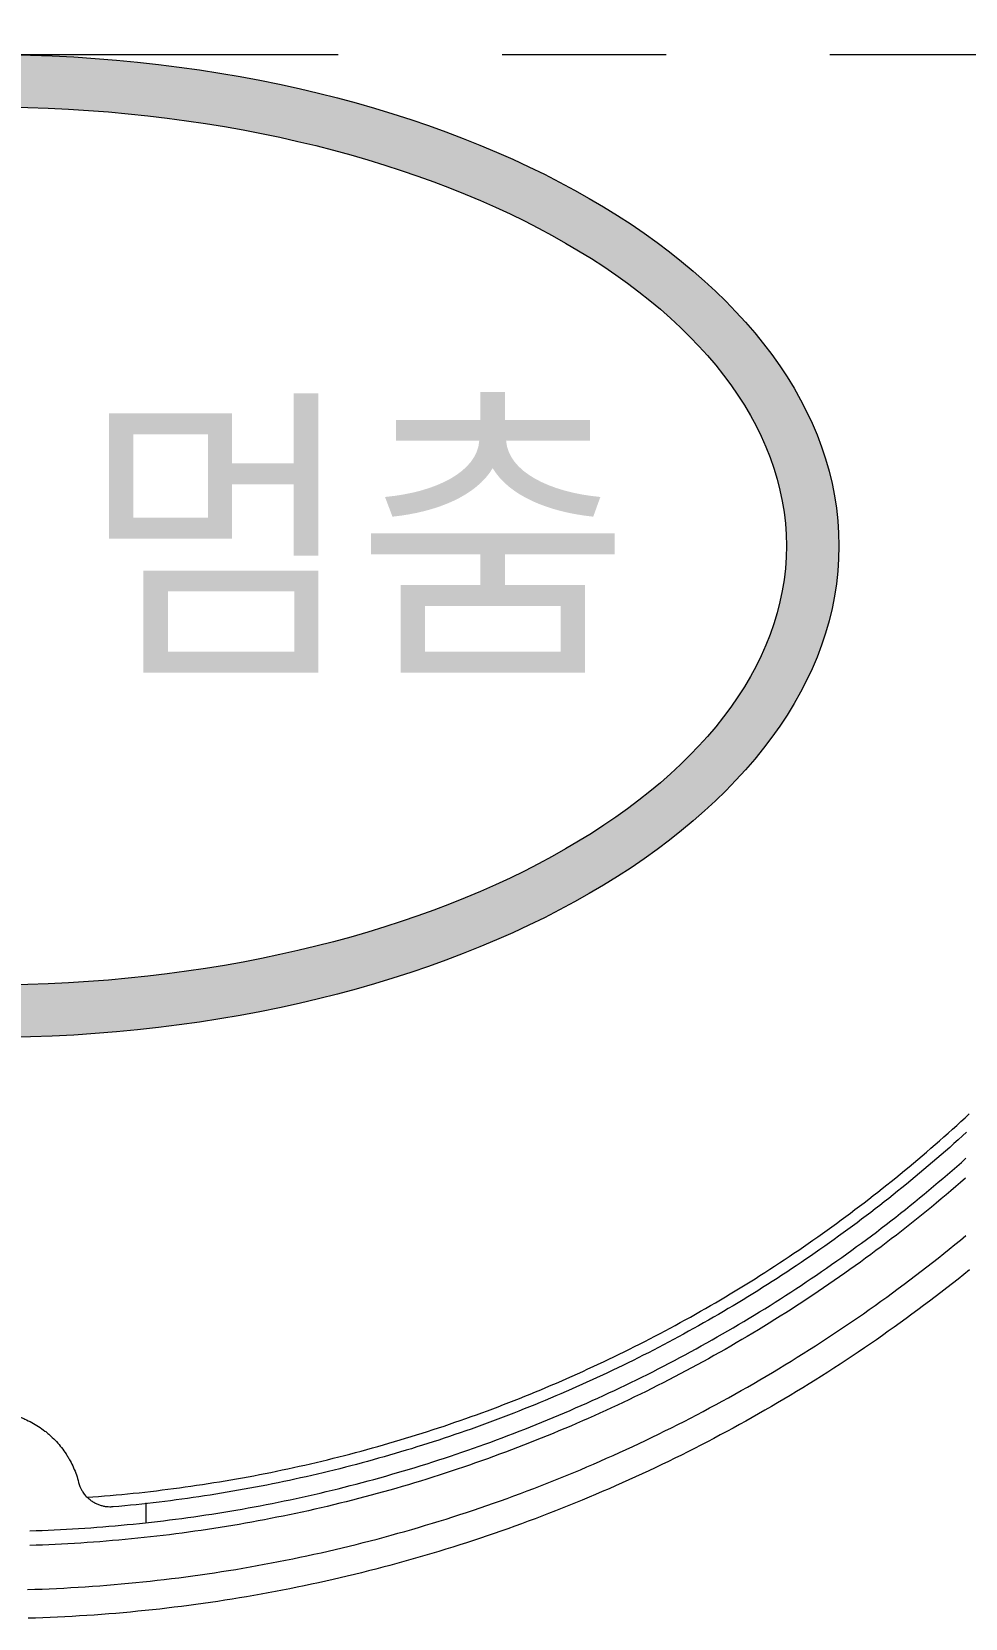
# Model space of a CAD drawing. Header units: millimetres. Extents: x 2029 to 2623, y -1230 to -810.
# Drawn here: x 2208.36 to 2222.6, y -1132.41 to -1108.2 of the extents above; entities that cross this region are included whole.
import ezdxf

# ---------------------------------------------------------------- set-up
doc = ezdxf.new("R2010")
doc.units = ezdxf.units.MM
doc.header["$LTSCALE"] = 10
doc.linetypes.add('CENTER', pattern=[2, 1.25, -0.25, 0.25, -0.25])
for name, color, linetype in [('00_COMPONENTS', 7, 'Continuous'), ('CENTER', 1, 'CENTER'), ('D', 2, 'Continuous')]:
    doc.layers.add(name, color=color, linetype=linetype)

msp = doc.modelspace()

# ---------------------------------------------------------------- hatches: boundary and pattern name
at = {"layer": 'D', "lineweight": 5}
h = msp.add_hatch(color=256, dxfattribs=at)
h.dxf.hatch_style = 1
h.paths.add_polyline_path([(2209.709, -1099.468), (2208.655, -1099.468), (2208.604, -1099.519, -0.283727), (2208.766, -1100.111), (2208.766, -1101.879, -0.280715), (2208.559, -1102.54), (2208.559, -1102.553), (2209.684, -1102.553, 0.442993), (2211.443, -1100.983, 0.459327)])
h.paths.add_polyline_path([(2209.243, -1099.858), (2209.666, -1099.806, -0.485797), (2210.909, -1101.04, -0.453459), (2209.586, -1102.216), (2209.243, -1102.184)], flags=16)
h.paths.add_polyline_path([(2207.676, -1097.676), (2207.23, -1097.676), (2207.23, -1097.69, -0.29577), (2207.437, -1098.337), (2207.437, -1100.686), (2207.676, -1100.447)])
h.paths.add_polyline_path([(2207.676, -1096.169), (2207.182, -1096.661), (2207.676, -1097.155)])
h.paths.add_polyline_path([(2207.676, -1096.169), (2207.676, -1096.169), (2207.676, -1097.155), (2207.676, -1097.155), (2208.17, -1096.662)])
h.paths.add_polyline_path([(2207.915, -1100.208), (2207.676, -1100.447), (2207.676, -1102.551), (2208.122, -1102.551), (2208.122, -1102.537, -0.290341), (2207.915, -1101.895)])
h.paths.add_polyline_path([(2207.676, -1100.447), (2207.437, -1100.686), (2207.437, -1101.895, -0.293084), (2207.23, -1102.537), (2207.23, -1102.551), (2207.676, -1102.551)])
h.paths.add_polyline_path([(2207.915, -1098.337, -0.288504), (2208.122, -1097.69), (2208.122, -1097.676), (2207.676, -1097.676), (2207.676, -1100.447), (2207.915, -1100.208)])
h.paths.add_polyline_path([(2213.588, -1099.726, -0.035458), (2213.763, -1099.748), (2214.075, -1099.436, 0.070819), (2213.621, -1099.389, 0.421412), (2211.863, -1101.001, 0.085426), (2211.962, -1101.549), (2212.399, -1101.112, -0.030067), (2212.397, -1100.96, -0.443865)])
h.paths.add_polyline_path([(2212.399, -1101.112), (2211.962, -1101.549, 0.327222), (2213.574, -1102.629, 0.419766), (2215.3, -1100.978, 0.339272), (2214.075, -1099.436), (2213.763, -1099.748, -0.381923), (2214.765, -1101.072, -0.44362), (2213.598, -1102.291, -0.378048)])
h.paths.add_polyline_path([(2216.629, -1102.27, -0.152451), (2215.458, -1101.833), (2215.604, -1102.459, 0.057412), (2216.286, -1102.613)])
h.paths.add_polyline_path([(2218.211, -1101.429, 0.098614), (2217.981, -1100.918), (2217.519, -1101.381, -0.053331), (2217.602, -1101.614, -0.384932), (2216.709, -1102.273, -0.009581), (2216.629, -1102.27), (2216.286, -1102.613, 0.029314), (2216.644, -1102.631, 0.40639)])
h.paths.add_polyline_path([(2217.087, -1100.343, -0.278524), (2216.152, -1099.513, -0.426841), (2216.961, -1098.931, -0.173961), (2217.864, -1099.262), (2217.864, -1098.696), (2217.009, -1098.573, 0.420899), (2215.543, -1099.578, 0.317624), (2216.669, -1100.741, -0.241901), (2217.519, -1101.381), (2217.981, -1100.918, 0.192215)])
h.paths.add_polyline_path([(2206.097, -1098.964, 0.325259), (2206.566, -1098.356, 0.448332), (2205.586, -1097.676), (2205.059, -1097.676), (2204.69, -1098.045, -0.117096), (2204.681, -1098.332), (2204.681, -1100.1, -0.291562), (2204.475, -1100.747), (2204.475, -1100.761), (2205.248, -1100.761, 0.11383), (2206.299, -1100.616, 0.285054), (2206.861, -1099.795, 0.372929)])
h.paths.add_polyline_path([(2206.341, -1099.837, -0.477527), (2205.568, -1100.423), (2205.159, -1100.386), (2205.159, -1099.228), (2205.488, -1099.209, -0.446211)], flags=16)
h.paths.add_polyline_path([(2205.314, -1098.919), (2205.159, -1098.919), (2205.159, -1098), (2205.474, -1097.966, -0.454212), (2206.055, -1098.431, -0.41405)], flags=16)
h.paths.add_polyline_path([(2205.059, -1097.676), (2204.475, -1097.676), (2204.475, -1097.69, -0.172212), (2204.69, -1098.045)], flags=17)
h.paths.add_polyline_path([(2202.447, -1097.596, 0.421604), (2200.688, -1099.209, 0.343841), (2201.944, -1100.791), (2202.257, -1100.478, -0.374627), (2201.223, -1099.167, -0.443793), (2202.414, -1097.934, -0.390315), (2203.595, -1099.14), (2204.041, -1098.694, 0.332018)])
h.paths.add_polyline_path([(2204.126, -1099.186, 0.077541), (2204.041, -1098.694), (2203.595, -1099.14, -0.028036), (2203.591, -1099.279, -0.443543), (2202.423, -1100.498, -0.033066), (2202.257, -1100.478), (2201.944, -1100.791, 0.070265), (2202.401, -1100.836, 0.419553)])
h.paths.add_polyline_path([(2198.131, -1096.855), (2196.77, -1096.855, -0.236718), (2196.962, -1097.447), (2196.961, -1097.553), (2196.96, -1097.643), (2196.96, -1099.899), (2196.96, -1100.002), (2196.961, -1100.097, -0.244078), (2196.736, -1100.728), (2198.101, -1100.728, 0.439722), (2200.312, -1098.756, 0.459902)])
h.paths.add_polyline_path([(2199.78, -1098.828, -0.445845), (2197.979, -1100.388), (2197.515, -1100.345), (2197.487, -1100.339), (2197.487, -1097.269), (2197.514, -1097.263), (2198.086, -1097.195, -0.48335)], flags=16)
h.paths.add_polyline_path([(2197.238, -1101.587), (2196.879, -1101.587), (2196.879, -1101.59, -0.308202), (2196.944, -1101.786), (2196.944, -1102.339), (2196.879, -1102.546), (2196.879, -1102.55), (2197.231, -1102.55, 0.44202), (2197.78, -1102.059, 0.46008)])
h.paths.add_polyline_path([(2197.613, -1102.077, -0.453726), (2197.2, -1102.445), (2197.093, -1102.434), (2197.093, -1101.708), (2197.225, -1101.691, -0.486245)], flags=16)
h.paths.add_polyline_path([(2198.321, -1101.587), (2198.091, -1101.587), (2198.091, -1101.59, -0.512502), (2198.112, -1101.727), (2197.868, -1102.338), (2197.726, -1102.546), (2197.83, -1102.55), (2197.995, -1102.55), (2197.995, -1102.546, -0.551776), (2197.966, -1102.395), (2198.042, -1102.188), (2198.41, -1102.188), (2198.49, -1102.395, -0.621846), (2198.47, -1102.546), (2198.47, -1102.55), (2198.771, -1102.55), (2198.771, -1102.546), (2198.627, -1102.338)])
h.paths.add_polyline_path([(2198.08, -1102.08), (2198.225, -1101.711), (2198.369, -1102.08)], flags=16)
h.paths.add_polyline_path([(2199.293, -1101.966), (2199.289, -1101.966), (2199.224, -1101.974), (2199.05, -1101.974), (2199.05, -1101.702), (2199.2, -1101.691), (2199.373, -1101.75), (2199.377, -1101.75), (2199.377, -1101.579), (2199.373, -1101.579), (2199.304, -1101.587), (2198.834, -1101.587), (2198.834, -1101.59, -0.295922), (2198.901, -1101.793), (2198.901, -1102.345, -0.297266), (2198.834, -1102.546), (2198.834, -1102.55), (2199.446, -1102.55), (2199.511, -1102.359), (2199.508, -1102.359), (2199.237, -1102.445), (2199.05, -1102.428), (2199.05, -1102.08), (2199.159, -1102.08), (2199.289, -1102.121), (2199.293, -1102.121)])
h.paths.add_polyline_path([(2199.813, -1101.793, -0.292936), (2199.878, -1101.59), (2199.878, -1101.587), (2199.599, -1101.587), (2199.599, -1101.59, -0.291903), (2199.664, -1101.793), (2199.664, -1102.345, -0.293234), (2199.599, -1102.546), (2199.599, -1102.55), (2200.184, -1102.55), (2200.212, -1102.523), (2200.277, -1102.355), (2200.273, -1102.355), (2200.013, -1102.445), (2199.813, -1102.432)])
h.paths.add_polyline_path([(2200.565, -1101.793, -0.285971), (2200.63, -1101.59), (2200.63, -1101.587), (2200.352, -1101.587), (2200.352, -1101.59, -0.294911), (2200.416, -1101.793), (2200.416, -1102.318), (2200.565, -1102.169)])
h.paths.add_polyline_path([(2200.565, -1102.345), (2200.565, -1102.169), (2200.416, -1102.318), (2200.416, -1102.345, -0.289174), (2200.352, -1102.546), (2200.352, -1102.55), (2200.63, -1102.55), (2200.63, -1102.546, -0.28827)])
h.paths.add_polyline_path([(2200.949, -1101.785), (2200.822, -1101.913), (2200.763, -1102.341), (2200.681, -1102.546), (2200.681, -1102.55), (2200.92, -1102.55), (2200.92, -1102.546), (2200.873, -1102.362)])
h.paths.add_polyline_path([(2201.08, -1101.655), (2201.079, -1101.653), (2201.058, -1101.587), (2200.801, -1101.587), (2200.801, -1101.59), (2200.847, -1101.727), (2200.822, -1101.913), (2200.949, -1101.785), (2200.957, -1101.731), (2200.971, -1101.764)])
h.paths.add_polyline_path([(2201.08, -1101.655), (2200.971, -1101.764), (2201.235, -1102.393), (2201.364, -1102.569), (2201.692, -1101.73), (2201.776, -1102.436), (2201.716, -1102.546), (2201.716, -1102.55), (2201.998, -1102.55), (2201.998, -1102.546), (2201.924, -1102.397), (2201.827, -1101.677), (2201.873, -1101.59), (2201.873, -1101.587), (2201.619, -1101.587), (2201.597, -1101.678), (2201.354, -1102.3)])
edge = h.paths.add_edge_path()
edge.add_ellipse((2207.676, -1116.051), major_axis=(-13, 0), ratio=0.576923, start_angle=270, end_angle=450)
edge.add_line((2207.676, -1123.551), (2207.676, -1122.751))
edge.add_ellipse((2207.676, -1116.051), major_axis=(-12.2, 0), ratio=0.54918, start_angle=270.0001, end_angle=450, ccw=False)
edge.add_line((2207.676, -1109.351), (2207.676, -1108.551))
edge = h.paths.add_edge_path()
edge.add_ellipse((2207.676, -1116.051), major_axis=(-13, 0), ratio=0.576923, start_angle=90.0002, end_angle=269.9998)
edge.add_line((2207.676, -1108.551), (2207.676, -1109.351))
edge.add_ellipse((2207.676, -1116.051), major_axis=(-12.2, 0), ratio=0.54918, start_angle=90.0002, end_angle=269.9999, ccw=False)
edge.add_line((2207.676, -1122.751), (2207.676, -1123.551))

# ---------------------------------------------------------------- linework, layer by layer
at = {"layer": '00_COMPONENTS', "lineweight": 5}
msp.add_line((2210.106, -1130.649), (2210.106, -1130.957), dxfattribs=at)
for points in [[(2209.208, -1130.565), (2209.297, -1130.559), (2209.385, -1130.552), (2209.473, -1130.545), (2209.562, -1130.537), (2209.65, -1130.53), (2209.738, -1130.521), (2209.826, -1130.513), (2209.914, -1130.504), (2210.002, -1130.495), (2210.09, -1130.485), (2210.178, -1130.475), (2210.266, -1130.465), (2210.354, -1130.454), (2210.441, -1130.443), (2210.529, -1130.432), (2210.617, -1130.42), (2210.704, -1130.408), (2210.792, -1130.396), (2210.879, -1130.383), (2210.967, -1130.37), (2211.054, -1130.356), (2211.141, -1130.342), (2211.229, -1130.328), (2211.316, -1130.314), (2211.403, -1130.299), (2211.49, -1130.284), (2211.577, -1130.268), (2211.664, -1130.252), (2211.751, -1130.236), (2211.838, -1130.219), (2211.925, -1130.202), (2212.011, -1130.185), (2212.098, -1130.167), (2212.185, -1130.149), (2212.271, -1130.131), (2212.358, -1130.112), (2212.444, -1130.093), (2212.531, -1130.074), (2212.617, -1130.054), (2212.703, -1130.034), (2212.79, -1130.013), (2212.876, -1129.992), (2212.962, -1129.971), (2213.048, -1129.949), (2213.134, -1129.928), (2213.219, -1129.905), (2213.305, -1129.883), (2213.39, -1129.86), (2213.475, -1129.837), (2213.56, -1129.813), (2213.645, -1129.789), (2213.73, -1129.765), (2213.814, -1129.741), (2213.899, -1129.716), (2213.983, -1129.691), (2214.067, -1129.665), (2214.152, -1129.64), (2214.235, -1129.613), (2214.319, -1129.587), (2214.403, -1129.56), (2214.486, -1129.533), (2214.57, -1129.506), (2214.653, -1129.478), (2214.736, -1129.45), (2214.819, -1129.421), (2214.902, -1129.393), (2214.984, -1129.364), (2215.067, -1129.334), (2215.149, -1129.305), (2215.232, -1129.275), (2215.314, -1129.244), (2215.396, -1129.214), (2215.478, -1129.183), (2215.559, -1129.152), (2215.641, -1129.12), (2215.722, -1129.088), (2215.804, -1129.056), (2215.885, -1129.023), (2215.966, -1128.991), (2216.047, -1128.957), (2216.128, -1128.924), (2216.208, -1128.89), (2216.289, -1128.856), (2216.369, -1128.822), (2216.449, -1128.787), (2216.529, -1128.752), (2216.609, -1128.716), (2216.689, -1128.681), (2216.769, -1128.645), (2216.849, -1128.608), (2216.928, -1128.572), (2217.007, -1128.535), (2217.086, -1128.498), (2217.165, -1128.46), (2217.244, -1128.422), (2217.323, -1128.384), (2217.402, -1128.345), (2217.48, -1128.306), (2217.558, -1128.267), (2217.636, -1128.228), (2217.715, -1128.188), (2217.792, -1128.148), (2217.87, -1128.107), (2217.948, -1128.066), (2218.025, -1128.025), (2218.103, -1127.984), (2218.18, -1127.942), (2218.257, -1127.9), (2218.334, -1127.857), (2218.411, -1127.815), (2218.487, -1127.772), (2218.564, -1127.728), (2218.64, -1127.685), (2218.717, -1127.641), (2218.793, -1127.596), (2218.869, -1127.552), (2218.945, -1127.507), (2219.02, -1127.461), (2219.096, -1127.416), (2219.171, -1127.37), (2219.246, -1127.323), (2219.322, -1127.277), (2219.397, -1127.23), (2219.471, -1127.182), (2219.546, -1127.135), (2219.621, -1127.087), (2219.695, -1127.038), (2219.769, -1126.99), (2219.843, -1126.941), (2219.917, -1126.892), (2219.99, -1126.842), (2220.063, -1126.793), (2220.136, -1126.743), (2220.209, -1126.693), (2220.281, -1126.642), (2220.353, -1126.592), (2220.425, -1126.541), (2220.497, -1126.489), (2220.568, -1126.438), (2220.639, -1126.386), (2220.71, -1126.334), (2220.781, -1126.282), (2220.852, -1126.23), (2220.922, -1126.177), (2220.992, -1126.124), (2221.062, -1126.071), (2221.131, -1126.017), (2221.201, -1125.963), (2221.27, -1125.909), (2221.339, -1125.855), (2221.407, -1125.8), (2221.476, -1125.746), (2221.544, -1125.691), (2221.612, -1125.635), (2221.679, -1125.58), (2221.747, -1125.524), (2221.814, -1125.468), (2221.881, -1125.411), (2221.948, -1125.355), (2222.014, -1125.298), (2222.08, -1125.241), (2222.146, -1125.183), (2222.212, -1125.126), (2222.278, -1125.068), (2222.343, -1125.01), (2222.408, -1124.951), (2222.473, -1124.893), (2222.538, -1124.834), (2222.602, -1124.775), (2222.666, -1124.715)], [(2222.625, -1124.995), (2222.561, -1125.053), (2222.497, -1125.111), (2222.432, -1125.169), (2222.367, -1125.226), (2222.302, -1125.283), (2222.237, -1125.34), (2222.172, -1125.397), (2222.106, -1125.454), (2222.04, -1125.51), (2221.974, -1125.566), (2221.907, -1125.622), (2221.841, -1125.677), (2221.774, -1125.732), (2221.707, -1125.787), (2221.639, -1125.842), (2221.572, -1125.896), (2221.504, -1125.951), (2221.436, -1126.005), (2221.368, -1126.058), (2221.299, -1126.112), (2221.231, -1126.165), (2221.162, -1126.218), (2221.092, -1126.271), (2221.023, -1126.323), (2220.953, -1126.376), (2220.884, -1126.428), (2220.813, -1126.479), (2220.743, -1126.531), (2220.673, -1126.582), (2220.602, -1126.633), (2220.531, -1126.684), (2220.46, -1126.734), (2220.388, -1126.785), (2220.316, -1126.834), (2220.244, -1126.884), (2220.172, -1126.934), (2220.1, -1126.983), (2220.027, -1127.032), (2219.954, -1127.08), (2219.881, -1127.129), (2219.808, -1127.177), (2219.734, -1127.225), (2219.66, -1127.273), (2219.586, -1127.32), (2219.512, -1127.367), (2219.438, -1127.414), (2219.364, -1127.46), (2219.289, -1127.506), (2219.215, -1127.552), (2219.14, -1127.597), (2219.065, -1127.642), (2218.99, -1127.687), (2218.915, -1127.731), (2218.839, -1127.775), (2218.764, -1127.819), (2218.688, -1127.862), (2218.612, -1127.905), (2218.537, -1127.948), (2218.461, -1127.991), (2218.384, -1128.033), (2218.308, -1128.075), (2218.232, -1128.116), (2218.155, -1128.158), (2218.078, -1128.199), (2218.002, -1128.239), (2217.925, -1128.279), (2217.848, -1128.319), (2217.77, -1128.359), (2217.693, -1128.398), (2217.615, -1128.438), (2217.538, -1128.476), (2217.46, -1128.515), (2217.382, -1128.553), (2217.304, -1128.591), (2217.226, -1128.628), (2217.148, -1128.665), (2217.069, -1128.702), (2216.991, -1128.739), (2216.912, -1128.775), (2216.833, -1128.811), (2216.754, -1128.847), (2216.675, -1128.882), (2216.596, -1128.917), (2216.517, -1128.952), (2216.437, -1128.986), (2216.358, -1129.02), (2216.278, -1129.054), (2216.198, -1129.087), (2216.118, -1129.121), (2216.038, -1129.153), (2215.957, -1129.186), (2215.877, -1129.218), (2215.796, -1129.25), (2215.716, -1129.282), (2215.635, -1129.313), (2215.554, -1129.344), (2215.473, -1129.375), (2215.392, -1129.405), (2215.31, -1129.435), (2215.229, -1129.465), (2215.147, -1129.495), (2215.066, -1129.524), (2214.984, -1129.553), (2214.902, -1129.581), (2214.82, -1129.609), (2214.737, -1129.637), (2214.655, -1129.665), (2214.572, -1129.692), (2214.49, -1129.719), (2214.407, -1129.746), (2214.324, -1129.772), (2214.241, -1129.798), (2214.158, -1129.824), (2214.074, -1129.849), (2213.991, -1129.874), (2213.907, -1129.899), (2213.824, -1129.923), (2213.74, -1129.948), (2213.656, -1129.971), (2213.571, -1129.995), (2213.487, -1130.018), (2213.403, -1130.041), (2213.318, -1130.063), (2213.233, -1130.086), (2213.149, -1130.107), (2213.064, -1130.129), (2212.978, -1130.15), (2212.893, -1130.171), (2212.808, -1130.192), (2212.722, -1130.212), (2212.637, -1130.232), (2212.551, -1130.251), (2212.466, -1130.271), (2212.38, -1130.289), (2212.294, -1130.308), (2212.208, -1130.326), (2212.122, -1130.344), (2212.036, -1130.361), (2211.951, -1130.379), (2211.864, -1130.395), (2211.778, -1130.412), (2211.692, -1130.428), (2211.606, -1130.444), (2211.52, -1130.459), (2211.433, -1130.474), (2211.347, -1130.489), (2211.261, -1130.503), (2211.174, -1130.517), (2211.088, -1130.531), (2211.001, -1130.545), (2210.914, -1130.558), (2210.828, -1130.57), (2210.741, -1130.583), (2210.654, -1130.595), (2210.567, -1130.606), (2210.48, -1130.618), (2210.393, -1130.629), (2210.306, -1130.639), (2210.219, -1130.65), (2210.132, -1130.659), (2210.045, -1130.669), (2209.958, -1130.678), (2209.87, -1130.687), (2209.783, -1130.696), (2209.695, -1130.704), (2209.608, -1130.712)], [(2208.337, -1131.078), (2208.43, -1131.074), (2208.523, -1131.071), (2208.616, -1131.067), (2208.709, -1131.063), (2208.802, -1131.058), (2208.894, -1131.054), (2208.987, -1131.048), (2209.08, -1131.042), (2209.173, -1131.036), (2209.265, -1131.03), (2209.358, -1131.023), (2209.45, -1131.016), (2209.543, -1131.008), (2209.636, -1131), (2209.728, -1130.992), (2209.821, -1130.983), (2209.913, -1130.974), (2210.006, -1130.965), (2210.098, -1130.955), (2210.19, -1130.944), (2210.283, -1130.934), (2210.375, -1130.923), (2210.467, -1130.911), (2210.559, -1130.9), (2210.652, -1130.887), (2210.744, -1130.875), (2210.836, -1130.862), (2210.928, -1130.849), (2211.02, -1130.835), (2211.112, -1130.821), (2211.204, -1130.806), (2211.296, -1130.792), (2211.388, -1130.776), (2211.48, -1130.761), (2211.572, -1130.745), (2211.664, -1130.728), (2211.756, -1130.712), (2211.848, -1130.694), (2211.939, -1130.677), (2212.031, -1130.659), (2212.123, -1130.64), (2212.215, -1130.622), (2212.306, -1130.602), (2212.398, -1130.583), (2212.489, -1130.563), (2212.581, -1130.542), (2212.672, -1130.522), (2212.764, -1130.5), (2212.855, -1130.479), (2212.947, -1130.457), (2213.038, -1130.434), (2213.129, -1130.412), (2213.221, -1130.388), (2213.312, -1130.365), (2213.403, -1130.341), (2213.494, -1130.316), (2213.585, -1130.292), (2213.675, -1130.267), (2213.766, -1130.241), (2213.856, -1130.215), (2213.946, -1130.189), (2214.036, -1130.163), (2214.126, -1130.136), (2214.215, -1130.109), (2214.305, -1130.081), (2214.394, -1130.053), (2214.483, -1130.025), (2214.572, -1129.996), (2214.661, -1129.967), (2214.75, -1129.938), (2214.838, -1129.908), (2214.926, -1129.878), (2215.015, -1129.847), (2215.103, -1129.817), (2215.19, -1129.786), (2215.278, -1129.754), (2215.366, -1129.722), (2215.453, -1129.69), (2215.54, -1129.658), (2215.627, -1129.625), (2215.714, -1129.591), (2215.801, -1129.558), (2215.888, -1129.524), (2215.974, -1129.49), (2216.061, -1129.455), (2216.147, -1129.42), (2216.233, -1129.385), (2216.319, -1129.349), (2216.404, -1129.313), (2216.49, -1129.277), (2216.575, -1129.24), (2216.66, -1129.203), (2216.746, -1129.166), (2216.831, -1129.128), (2216.915, -1129.09), (2217, -1129.052), (2217.084, -1129.013), (2217.169, -1128.974), (2217.253, -1128.934), (2217.337, -1128.895), (2217.421, -1128.854), (2217.504, -1128.814), (2217.588, -1128.773), (2217.671, -1128.732), (2217.755, -1128.69), (2217.838, -1128.649), (2217.921, -1128.606), (2218.003, -1128.564), (2218.086, -1128.521), (2218.168, -1128.478), (2218.251, -1128.434), (2218.333, -1128.39), (2218.415, -1128.346), (2218.497, -1128.301), (2218.578, -1128.256), (2218.66, -1128.211), (2218.741, -1128.165), (2218.822, -1128.119), (2218.903, -1128.072), (2218.984, -1128.026), (2219.065, -1127.978), (2219.146, -1127.931), (2219.226, -1127.883), (2219.306, -1127.835), (2219.386, -1127.786), (2219.466, -1127.737), (2219.546, -1127.688), (2219.626, -1127.638), (2219.705, -1127.588), (2219.784, -1127.538), (2219.863, -1127.487), (2219.942, -1127.436), (2220.021, -1127.384), (2220.1, -1127.332), (2220.178, -1127.28), (2220.256, -1127.228), (2220.334, -1127.175), (2220.412, -1127.122), (2220.489, -1127.068), (2220.566, -1127.014), (2220.643, -1126.96), (2220.72, -1126.906), (2220.796, -1126.851), (2220.872, -1126.797), (2220.947, -1126.741), (2221.023, -1126.686), (2221.098, -1126.63), (2221.173, -1126.574), (2221.248, -1126.518), (2221.322, -1126.461), (2221.396, -1126.404), (2221.47, -1126.347), (2221.543, -1126.289), (2221.617, -1126.232), (2221.69, -1126.174), (2221.762, -1126.115), (2221.835, -1126.057), (2221.907, -1125.998), (2221.979, -1125.938), (2222.05, -1125.879), (2222.122, -1125.819), (2222.193, -1125.759), (2222.264, -1125.699), (2222.335, -1125.638), (2222.405, -1125.578), (2222.475, -1125.516), (2222.545, -1125.455), (2222.614, -1125.393)], [(2222.607, -1125.697), (2222.534, -1125.761), (2222.46, -1125.824), (2222.386, -1125.888), (2222.312, -1125.951), (2222.237, -1126.013), (2222.162, -1126.076), (2222.087, -1126.138), (2222.012, -1126.2), (2221.936, -1126.261), (2221.86, -1126.323), (2221.783, -1126.383), (2221.707, -1126.444), (2221.63, -1126.504), (2221.553, -1126.564), (2221.475, -1126.624), (2221.398, -1126.683), (2221.319, -1126.742), (2221.241, -1126.801), (2221.162, -1126.86), (2221.083, -1126.918), (2221.004, -1126.976), (2220.925, -1127.033), (2220.845, -1127.09), (2220.765, -1127.147), (2220.684, -1127.204), (2220.604, -1127.26), (2220.523, -1127.316), (2220.441, -1127.372), (2220.36, -1127.427), (2220.278, -1127.482), (2220.195, -1127.536), (2220.113, -1127.591), (2220.03, -1127.644), (2219.948, -1127.698), (2219.865, -1127.751), (2219.782, -1127.803), (2219.698, -1127.855), (2219.615, -1127.907), (2219.531, -1127.959), (2219.448, -1128.01), (2219.364, -1128.06), (2219.279, -1128.111), (2219.195, -1128.16), (2219.111, -1128.21), (2219.026, -1128.259), (2218.941, -1128.308), (2218.856, -1128.356), (2218.771, -1128.404), (2218.686, -1128.451), (2218.6, -1128.498), (2218.514, -1128.545), (2218.428, -1128.591), (2218.342, -1128.637), (2218.256, -1128.683), (2218.17, -1128.728), (2218.083, -1128.773), (2217.997, -1128.818), (2217.91, -1128.862), (2217.823, -1128.905), (2217.735, -1128.949), (2217.648, -1128.992), (2217.56, -1129.034), (2217.473, -1129.077), (2217.385, -1129.118), (2217.297, -1129.16), (2217.209, -1129.201), (2217.12, -1129.242), (2217.032, -1129.282), (2216.943, -1129.322), (2216.854, -1129.361), (2216.765, -1129.401), (2216.676, -1129.439), (2216.586, -1129.478), (2216.497, -1129.516), (2216.407, -1129.554), (2216.317, -1129.591), (2216.227, -1129.628), (2216.137, -1129.665), (2216.046, -1129.701), (2215.956, -1129.737), (2215.865, -1129.772), (2215.774, -1129.807), (2215.683, -1129.842), (2215.592, -1129.876), (2215.5, -1129.91), (2215.409, -1129.944), (2215.317, -1129.977), (2215.225, -1130.01), (2215.133, -1130.042), (2215.041, -1130.074), (2214.948, -1130.106), (2214.856, -1130.137), (2214.763, -1130.168), (2214.67, -1130.198), (2214.577, -1130.229), (2214.484, -1130.258), (2214.39, -1130.288), (2214.297, -1130.317), (2214.203, -1130.345), (2214.109, -1130.373), (2214.015, -1130.401), (2213.92, -1130.429), (2213.826, -1130.456), (2213.731, -1130.482), (2213.636, -1130.509), (2213.541, -1130.534), (2213.446, -1130.56), (2213.351, -1130.585), (2213.255, -1130.609), (2213.16, -1130.634), (2213.064, -1130.657), (2212.968, -1130.681), (2212.872, -1130.704), (2212.777, -1130.726), (2212.681, -1130.748), (2212.585, -1130.77), (2212.489, -1130.791), (2212.393, -1130.812), (2212.297, -1130.832), (2212.201, -1130.852), (2212.105, -1130.871), (2212.009, -1130.89), (2211.913, -1130.909), (2211.817, -1130.927), (2211.721, -1130.944), (2211.625, -1130.962), (2211.528, -1130.979), (2211.432, -1130.995), (2211.336, -1131.011), (2211.24, -1131.026), (2211.143, -1131.042), (2211.047, -1131.056), (2210.95, -1131.071), (2210.854, -1131.084), (2210.757, -1131.098), (2210.661, -1131.111), (2210.564, -1131.124), (2210.468, -1131.136), (2210.371, -1131.148), (2210.274, -1131.159), (2210.178, -1131.17), (2210.081, -1131.181), (2209.984, -1131.191), (2209.887, -1131.2), (2209.79, -1131.21), (2209.694, -1131.219), (2209.597, -1131.227), (2209.5, -1131.235), (2209.403, -1131.243), (2209.306, -1131.25), (2209.209, -1131.257), (2209.112, -1131.264), (2209.015, -1131.27), (2208.917, -1131.275), (2208.82, -1131.281), (2208.723, -1131.285), (2208.626, -1131.29), (2208.529, -1131.294), (2208.431, -1131.297), (2208.334, -1131.3)], [(2208.302, -1131.972), (2208.412, -1131.968), (2208.522, -1131.965), (2208.632, -1131.96), (2208.743, -1131.955), (2208.853, -1131.95), (2208.963, -1131.944), (2209.072, -1131.937), (2209.182, -1131.93), (2209.292, -1131.923), (2209.402, -1131.915), (2209.512, -1131.906), (2209.621, -1131.897), (2209.731, -1131.888), (2209.84, -1131.878), (2209.95, -1131.867), (2210.059, -1131.856), (2210.169, -1131.844), (2210.278, -1131.832), (2210.387, -1131.819), (2210.496, -1131.806), (2210.606, -1131.793), (2210.715, -1131.778), (2210.824, -1131.764), (2210.933, -1131.749), (2211.042, -1131.733), (2211.151, -1131.717), (2211.259, -1131.7), (2211.368, -1131.683), (2211.477, -1131.665), (2211.586, -1131.646), (2211.694, -1131.628), (2211.803, -1131.608), (2211.911, -1131.588), (2212.02, -1131.568), (2212.128, -1131.547), (2212.237, -1131.526), (2212.345, -1131.504), (2212.453, -1131.481), (2212.561, -1131.458), (2212.669, -1131.435), (2212.777, -1131.411), (2212.885, -1131.386), (2212.992, -1131.362), (2213.099, -1131.336), (2213.206, -1131.31), (2213.313, -1131.284), (2213.42, -1131.257), (2213.526, -1131.23), (2213.633, -1131.202), (2213.739, -1131.173), (2213.845, -1131.145), (2213.95, -1131.115), (2214.056, -1131.085), (2214.161, -1131.055), (2214.266, -1131.024), (2214.371, -1130.993), (2214.476, -1130.962), (2214.581, -1130.929), (2214.685, -1130.897), (2214.789, -1130.864), (2214.893, -1130.83), (2214.997, -1130.796), (2215.101, -1130.761), (2215.204, -1130.726), (2215.307, -1130.691), (2215.41, -1130.655), (2215.513, -1130.619), (2215.616, -1130.582), (2215.718, -1130.544), (2215.821, -1130.506), (2215.923, -1130.468), (2216.025, -1130.429), (2216.126, -1130.39), (2216.228, -1130.35), (2216.329, -1130.31), (2216.43, -1130.269), (2216.531, -1130.228), (2216.632, -1130.187), (2216.733, -1130.145), (2216.833, -1130.102), (2216.933, -1130.059), (2217.033, -1130.015), (2217.133, -1129.971), (2217.233, -1129.927), (2217.332, -1129.882), (2217.432, -1129.837), (2217.531, -1129.791), (2217.63, -1129.745), (2217.728, -1129.698), (2217.827, -1129.65), (2217.925, -1129.603), (2218.023, -1129.554), (2218.121, -1129.506), (2218.219, -1129.456), (2218.317, -1129.407), (2218.414, -1129.357), (2218.511, -1129.306), (2218.608, -1129.255), (2218.705, -1129.203), (2218.802, -1129.151), (2218.898, -1129.099), (2218.994, -1129.046), (2219.09, -1128.992), (2219.186, -1128.938), (2219.282, -1128.884), (2219.377, -1128.829), (2219.473, -1128.773), (2219.568, -1128.717), (2219.663, -1128.661), (2219.757, -1128.604), (2219.852, -1128.547), (2219.946, -1128.489), (2220.04, -1128.43), (2220.133, -1128.372), (2220.227, -1128.313), (2220.319, -1128.253), (2220.412, -1128.194), (2220.504, -1128.133), (2220.596, -1128.073), (2220.687, -1128.012), (2220.778, -1127.95), (2220.869, -1127.888), (2220.96, -1127.826), (2221.05, -1127.764), (2221.14, -1127.701), (2221.229, -1127.637), (2221.318, -1127.574), (2221.407, -1127.51), (2221.495, -1127.445), (2221.583, -1127.38), (2221.671, -1127.315), (2221.758, -1127.249), (2221.845, -1127.183), (2221.932, -1127.117), (2222.019, -1127.05), (2222.105, -1126.983), (2222.19, -1126.915), (2222.276, -1126.847), (2222.361, -1126.779), (2222.445, -1126.71), (2222.53, -1126.641), (2222.614, -1126.571)], [(2222.667, -1127.096), (2222.581, -1127.166), (2222.495, -1127.235), (2222.408, -1127.303), (2222.321, -1127.372), (2222.233, -1127.44), (2222.145, -1127.507), (2222.057, -1127.574), (2221.969, -1127.641), (2221.88, -1127.707), (2221.791, -1127.773), (2221.701, -1127.839), (2221.611, -1127.904), (2221.521, -1127.969), (2221.43, -1128.033), (2221.34, -1128.097), (2221.248, -1128.161), (2221.157, -1128.224), (2221.065, -1128.287), (2220.973, -1128.35), (2220.88, -1128.412), (2220.787, -1128.473), (2220.694, -1128.535), (2220.6, -1128.595), (2220.506, -1128.656), (2220.412, -1128.716), (2220.317, -1128.776), (2220.222, -1128.835), (2220.127, -1128.894), (2220.031, -1128.952), (2219.935, -1129.01), (2219.839, -1129.068), (2219.742, -1129.125), (2219.646, -1129.181), (2219.549, -1129.237), (2219.452, -1129.293), (2219.355, -1129.348), (2219.258, -1129.402), (2219.16, -1129.456), (2219.063, -1129.51), (2218.965, -1129.563), (2218.867, -1129.615), (2218.768, -1129.667), (2218.67, -1129.719), (2218.571, -1129.77), (2218.472, -1129.821), (2218.373, -1129.871), (2218.274, -1129.921), (2218.175, -1129.97), (2218.075, -1130.019), (2217.975, -1130.067), (2217.875, -1130.115), (2217.775, -1130.162), (2217.675, -1130.209), (2217.574, -1130.255), (2217.473, -1130.301), (2217.372, -1130.346), (2217.271, -1130.391), (2217.17, -1130.436), (2217.068, -1130.479), (2216.966, -1130.523), (2216.865, -1130.566), (2216.762, -1130.608), (2216.66, -1130.65), (2216.558, -1130.692), (2216.455, -1130.733), (2216.352, -1130.774), (2216.249, -1130.814), (2216.146, -1130.853), (2216.042, -1130.893), (2215.939, -1130.931), (2215.835, -1130.97), (2215.731, -1131.007), (2215.627, -1131.045), (2215.522, -1131.081), (2215.418, -1131.118), (2215.313, -1131.154), (2215.208, -1131.189), (2215.103, -1131.224), (2214.998, -1131.258), (2214.892, -1131.292), (2214.786, -1131.326), (2214.68, -1131.359), (2214.574, -1131.391), (2214.468, -1131.423), (2214.362, -1131.455), (2214.255, -1131.486), (2214.148, -1131.516), (2214.041, -1131.546), (2213.934, -1131.576), (2213.826, -1131.605), (2213.719, -1131.634), (2213.611, -1131.662), (2213.503, -1131.689), (2213.395, -1131.716), (2213.286, -1131.743), (2213.178, -1131.769), (2213.069, -1131.795), (2212.96, -1131.82), (2212.851, -1131.845), (2212.741, -1131.869), (2212.632, -1131.893), (2212.522, -1131.916), (2212.412, -1131.939), (2212.302, -1131.961), (2212.192, -1131.982), (2212.082, -1132.004), (2211.972, -1132.024), (2211.862, -1132.044), (2211.752, -1132.064), (2211.642, -1132.083), (2211.532, -1132.101), (2211.421, -1132.119), (2211.311, -1132.137), (2211.201, -1132.154), (2211.09, -1132.17), (2210.98, -1132.186), (2210.869, -1132.201), (2210.759, -1132.216), (2210.648, -1132.23), (2210.537, -1132.244), (2210.426, -1132.257), (2210.316, -1132.27), (2210.205, -1132.282), (2210.094, -1132.294), (2209.983, -1132.305), (2209.872, -1132.316), (2209.761, -1132.326), (2209.649, -1132.336), (2209.538, -1132.345), (2209.427, -1132.354), (2209.316, -1132.362), (2209.204, -1132.369), (2209.093, -1132.376), (2208.981, -1132.383), (2208.87, -1132.389), (2208.758, -1132.395), (2208.647, -1132.399), (2208.535, -1132.404), (2208.423, -1132.408), (2208.311, -1132.411)]]:
    msp.add_lwpolyline(points, dxfattribs=at)
for points, knots in [([(2207.676, -1129.249), (2207.756, -1129.249), (2207.915, -1129.262), (2208.07, -1129.301), (2208.165, -1129.334), (2208.184, -1129.341), (2208.221, -1129.356), (2208.277, -1129.379), (2208.33, -1129.405), (2208.435, -1129.462), (2208.502, -1129.505), (2208.581, -1129.567), (2208.597, -1129.579), (2208.627, -1129.605), (2208.672, -1129.645), (2208.714, -1129.687), (2208.795, -1129.774), (2208.844, -1129.837), (2208.899, -1129.921), (2208.909, -1129.938), (2208.93, -1129.972), (2208.96, -1130.024), (2208.986, -1130.078), (2209.034, -1130.186), (2209.06, -1130.261), (2209.08, -1130.338)], [0, 0, 0, 0, 0.125, 0.25, 0.25, 0.28125, 0.28125, 0.3125, 0.375, 0.375, 0.5, 0.5, 0.53125, 0.53125, 0.5625, 0.625, 0.625, 0.75, 0.75, 0.78125, 0.78125, 0.8125, 0.875, 0.875, 1, 1, 1, 1]), ([(2209.08, -1130.338), (2209.091, -1130.381), (2209.107, -1130.422), (2209.14, -1130.479), (2209.152, -1130.498), (2209.178, -1130.533), (2209.193, -1130.55), (2209.208, -1130.565)], [0, 0, 0, 0, 0.5, 0.5, 0.75, 0.75, 1, 1, 1, 1]), ([(2209.608, -1130.712), (2209.599, -1130.713), (2209.591, -1130.713), (2209.573, -1130.714), (2209.565, -1130.714), (2209.539, -1130.714), (2209.505, -1130.711), (2209.462, -1130.704), (2209.436, -1130.697), (2209.419, -1130.693), (2209.41, -1130.69), (2209.384, -1130.681), (2209.367, -1130.674), (2209.334, -1130.658), (2209.317, -1130.649), (2209.293, -1130.634), (2209.285, -1130.629), (2209.269, -1130.618), (2209.261, -1130.612), (2209.238, -1130.593), (2209.223, -1130.58), (2209.208, -1130.565)], [0, 0, 0, 0, 0.0625, 0.0625, 0.125, 0.125, 0.25, 0.375, 0.4375, 0.4375, 0.5, 0.5, 0.625, 0.625, 0.75, 0.75, 0.8125, 0.8125, 0.875, 0.875, 1, 1, 1, 1])]:
    msp.add_open_spline(points, degree=3, knots=knots, dxfattribs=at)
at = {"layer": 'CENTER', "lineweight": 5}
msp.add_line((2180.54, -1108.551), (2236.278, -1108.551), dxfattribs=at)
at = {"layer": 'D', "lineweight": 5}
for major_axis, ratio in [((-13, 0), 0.576923), ((-12.2, 0), 0.54918)]:
    msp.add_ellipse((2207.676, -1116.051), major_axis=major_axis, ratio=ratio, dxfattribs=at)

# ---------------------------------------------------------------- texts
at = {"layer": 'D', "lineweight": 5, "insert": (2198.373, -1114.171), "char_height": 3.5, "attachment_point": 1}
msp.add_mtext_dynamic_manual_height_columns('당김 멈춤', width=76.78798, gutter_width=35, heights=[0], dxfattribs=at)

doc.saveas('drawing.dxf')
